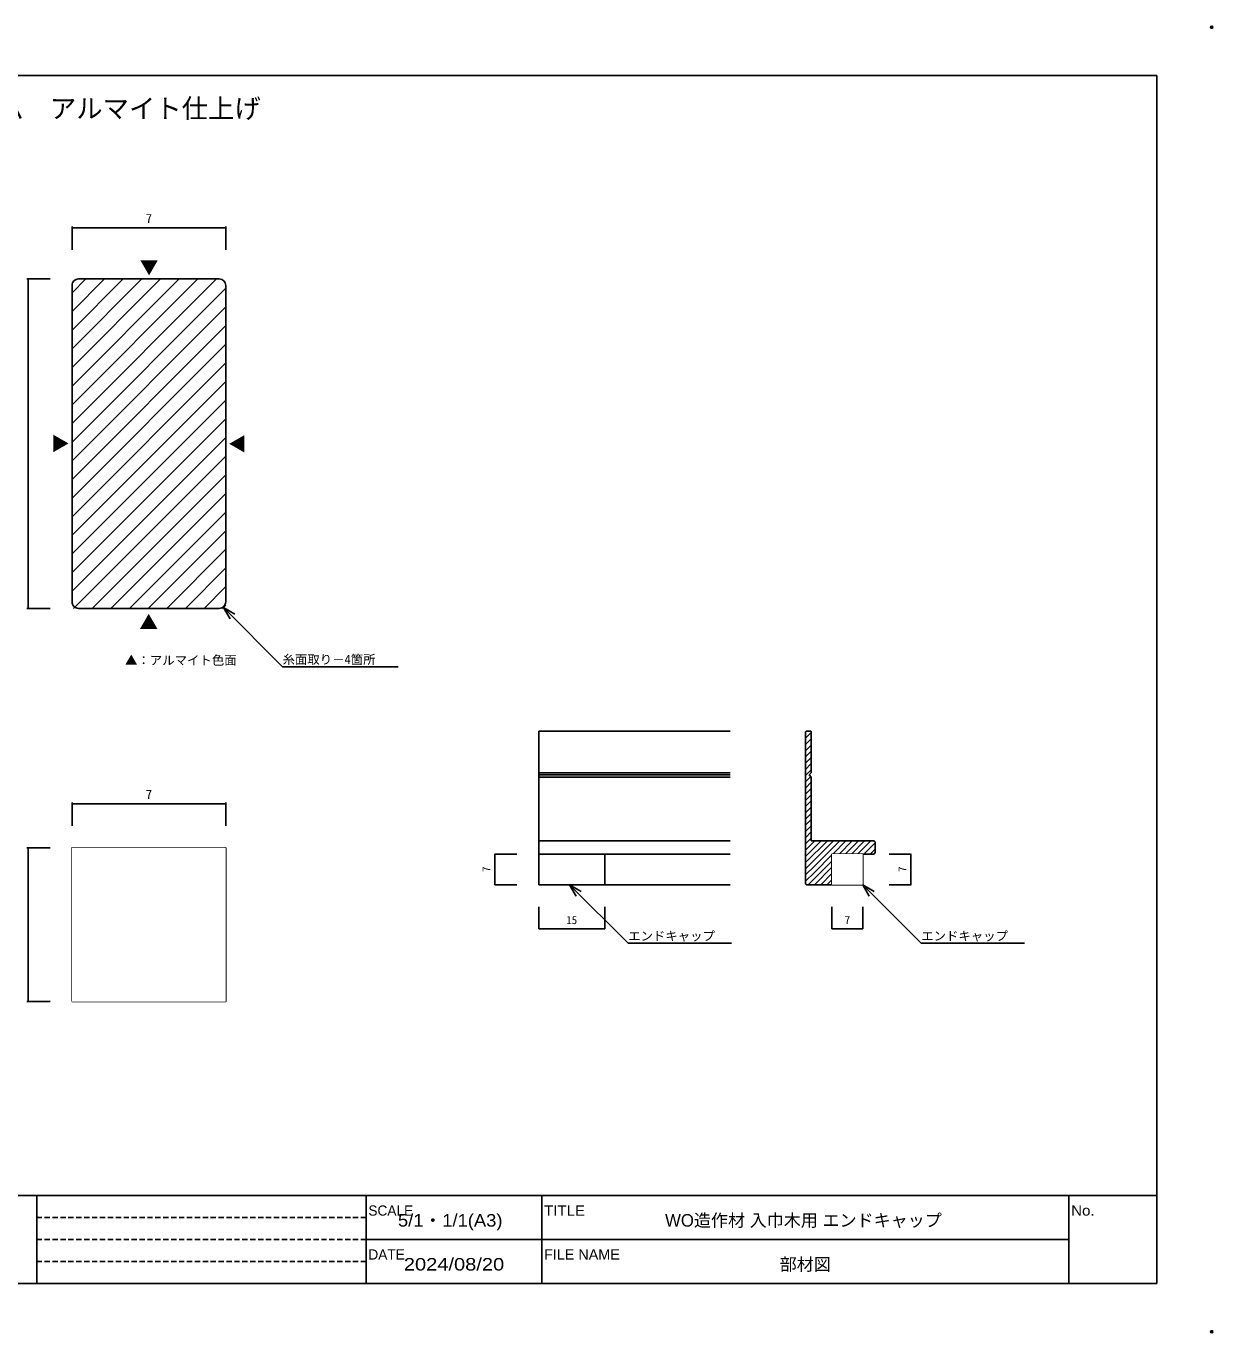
# Model space of a CAD drawing. Units: millimetres on the paper, with parts at other scales. Extents: x -210 to 210, y -149 to 149.
# Drawn here: x -59.9 to 210.2, y -148.8 to 148.8 of the extents above; entities that cross this region are included whole.
import ezdxf
from ezdxf.enums import TextEntityAlignment as Align

# ---------------------------------------------------------------- set-up
doc = ezdxf.new("R2010")
doc.units = ezdxf.units.MM
doc.header["$PDMODE"] = 32
doc.header["$PDSIZE"] = 0.5
doc.linetypes.add('DASHED1', pattern=[1.8, 1.2, -0.6])
for name, color, linetype in [('0-0', 7, 'Continuous'), ('1-0', 5, 'Continuous'), ('2-0', 5, 'Continuous'), ('3-0', 6, 'Continuous'), ('4-0', 5, 'Continuous')]:
    doc.layers.add(name, color=color, linetype=linetype)
doc.styles.add('メイリオ', font='')
doc.styles.add('ＭＳ ゴシック', font='')
doc.styles.get('メイリオ').set_extended_font_data('メイリオ')
doc.styles.get('ＭＳ ゴシック').set_extended_font_data('MS Gothic')

msp = doc.modelspace()

# ---------------------------------------------------------------- linework, layer by layer
at = {"layer": '0-0', "color": 2}
for p, q in [((-197.5, 137.5), (197.5, 137.5)), ((197.5, -137.5), (197.5, 137.5)), ((-197.5, -117.5), (197.5, -117.5)), ((-197.5, -137.5), (197.5, -137.5))]:
    msp.add_line(p, q, dxfattribs=at)
at = {"layer": '0-0'}
for p, q in [((-112.5, -117.5), (-57.5, -117.5)), ((-57.5, -137.5), (-57.5, -117.5)), ((-57.5, -137.5), (-57.5, -117.5)), ((-57.5, -117.5), (17.5, -117.5)), ((17.5, -137.5), (17.5, -117.5)), ((17.5, -127.5), (17.5, -117.5)), ((17.5, -117.5), (57.5, -117.5)), ((57.5, -127.5), (57.5, -117.5)), ((57.5, -117.5), (177.5, -117.5)), ((57.5, -127.5), (57.5, -117.5)), ((177.5, -137.5), (177.5, -117.5)), ((177.5, -117.5), (197.5, -117.5)), ((177.5, -127.5), (177.5, -117.5)), ((197.5, -137.5), (197.5, -117.5)), ((17.5, -127.5), (57.5, -127.5)), ((17.5, -137.5), (17.5, -127.5)), ((17.5, -127.5), (57.5, -127.5)), ((57.5, -127.5), (177.5, -127.5)), ((57.5, -137.5), (57.5, -127.5)), ((57.5, -127.5), (177.5, -127.5)), ((57.5, -137.5), (57.5, -127.5)), ((177.5, -137.5), (177.5, -127.5)), ((-112.5, -137.5), (-57.5, -137.5)), ((-57.5, -137.5), (17.5, -137.5)), ((17.5, -137.5), (57.5, -137.5)), ((57.5, -137.5), (177.5, -137.5)), ((177.5, -137.5), (197.5, -137.5))]:
    msp.add_line(p, q, dxfattribs=at)
at = {"layer": '0-0', "linetype": 'DASHED1'}
for p, q in [((-57.5, -122.5), (17.5, -122.5)), ((-57.5, -127.5), (17.5, -127.5)), ((-57.5, -132.5), (17.5, -132.5))]:
    msp.add_line(p, q, dxfattribs=at)
at = {"layer": '0-0'}
for p in [(210, 148.5), (210, -148.5)]:
    msp.add_point(p, dxfattribs=at)
at = {"layer": '1-0', "color": 7}
for p, q in [((56.824, -11.729), (100.396, -11.729)), ((56.824, -46.729), (56.824, -11.729)), ((56.824, -21.229), (100.396, -21.229)), ((56.824, -21.729), (100.396, -21.729)), ((56.824, -22.229), (100.396, -22.229)), ((56.824, -36.729), (100.396, -36.729)), ((56.824, -39.729), (100.396, -39.729)), ((71.824, -46.729), (71.824, -39.729)), ((56.824, -46.729), (100.396, -46.729))]:
    msp.add_line(p, q, dxfattribs=at)
at = {"layer": '1-0'}
for p, q in [((117.54, -11.977), (117.781, -11.735)), ((117.54, -13.391), (118.84, -12.091)), ((117.54, -14.805), (118.84, -13.505)), ((117.54, -16.219), (118.84, -14.919)), ((117.54, -17.633), (118.84, -16.333)), ((117.54, -19.048), (118.84, -17.748)), ((117.54, -20.462), (118.84, -19.162)), ((117.54, -21.876), (118.84, -20.576)), ((117.54, -23.29), (118.721, -22.11)), ((117.54, -24.704), (118.84, -23.404)), ((117.54, -26.119), (118.84, -24.819)), ((117.54, -27.533), (118.84, -26.233)), ((117.54, -28.947), (118.84, -27.647)), ((117.54, -30.361), (118.84, -29.061)), ((117.54, -31.776), (118.84, -30.476)), ((117.54, -33.19), (118.84, -31.89)), ((117.54, -34.604), (118.84, -33.304)), ((117.54, -36.018), (118.84, -34.718)), ((117.54, -37.432), (118.84, -36.132)), ((117.54, -43.089), (123.9, -36.729)), ((117.54, -38.847), (119.657, -36.729)), ((117.54, -41.675), (122.486, -36.729)), ((117.54, -40.261), (121.072, -36.729)), ((119.54, -42.503), (125.314, -36.729)), ((123.728, -39.729), (126.728, -36.729)), ((125.143, -39.729), (128.143, -36.729)), ((126.557, -39.729), (129.557, -36.729)), ((127.971, -39.729), (130.971, -36.729)), ((129.385, -39.729), (132.385, -36.729)), ((130.799, -39.729), (133.34, -37.189)), ((132.214, -39.729), (133.34, -38.603)), ((118.143, -46.729), (123.54, -41.332)), ((119.54, -43.918), (123.54, -39.918)), ((117.54, -44.503), (119.54, -42.503)), ((117.54, -45.918), (119.54, -43.918)), ((119.557, -46.729), (123.54, -42.746)), ((120.971, -46.729), (123.54, -44.16)), ((122.385, -46.729), (123.54, -45.574))]:
    msp.add_line(p, q, dxfattribs=at)
at = {"layer": '1-0', "color": 7}
for points in [[(117.811, -46.728), (117.782, -46.724), (117.753, -46.716), (117.725, -46.706), (117.699, -46.694), (117.673, -46.679), (117.65, -46.661), (117.608, -46.62), (117.591, -46.596), (117.575, -46.571), (117.563, -46.544), (117.553, -46.516), (117.546, -46.488), (117.541, -46.459), (117.54, -46.429), (117.54, -12.029), (117.541, -12), (117.546, -11.971), (117.553, -11.942), (117.563, -11.914), (117.575, -11.888), (117.591, -11.863), (117.608, -11.839), (117.65, -11.797), (117.673, -11.78), (117.699, -11.765), (117.725, -11.752), (117.753, -11.742), (117.782, -11.735), (117.811, -11.731), (117.84, -11.729), (118.54, -11.729), (118.599, -11.735), (118.655, -11.752), (118.707, -11.78), (118.752, -11.817), (118.789, -11.863), (118.817, -11.914), (118.834, -11.971), (118.84, -12.029)], [(118.84, -12.029), (118.84, -21.229), (118.34, -21.729)], [(118.34, -21.729), (118.84, -22.229), (118.84, -36.729), (133.04, -36.729), (133.099, -36.735), (133.155, -36.752), (133.207, -36.78), (133.252, -36.817), (133.289, -36.863), (133.317, -36.914), (133.334, -36.971), (133.34, -37.029), (133.34, -39.429), (133.334, -39.488), (133.317, -39.544), (133.289, -39.596), (133.252, -39.641), (133.207, -39.679), (133.155, -39.706), (133.099, -39.724), (133.04, -39.729), (123.54, -39.729), (123.54, -46.429), (123.539, -46.459), (123.534, -46.488), (123.527, -46.516), (123.517, -46.544), (123.505, -46.571), (123.489, -46.596), (123.472, -46.62), (123.43, -46.661), (123.407, -46.679), (123.381, -46.694), (123.355, -46.706), (123.327, -46.716), (123.299, -46.724), (123.269, -46.728), (123.24, -46.729), (117.84, -46.729), (117.811, -46.728)]]:
    msp.add_lwpolyline(points, dxfattribs=at)
msp.add_lwpolyline([(123.54, -46.729), (123.54, -39.729), (130.54, -39.729), (130.54, -46.729)], close=True, dxfattribs=at)
at = {"layer": '2-0'}
for p, q in [((46.884, -39.729), (46.764, -39.729)), ((46.824, -46.729), (46.824, -39.729)), ((46.824, -39.729), (51.824, -39.729)), ((141.528, -39.729), (136.528, -39.729)), ((141.588, -39.729), (141.468, -39.729)), ((141.528, -46.729), (141.528, -39.729)), ((46.884, -46.729), (46.764, -46.729)), ((46.824, -46.729), (51.824, -46.729)), ((141.528, -46.729), (136.528, -46.729)), ((141.588, -46.729), (141.468, -46.729)), ((56.824, -56.729), (56.824, -51.729)), ((71.824, -56.729), (71.824, -51.729)), ((123.54, -56.729), (123.54, -51.729)), ((130.54, -56.729), (130.54, -51.729)), ((56.824, -56.789), (56.824, -56.669)), ((56.824, -56.729), (71.824, -56.729)), ((62.824, -56.789), (62.824, -56.669)), ((71.824, -56.789), (71.824, -56.669)), ((123.54, -56.789), (123.54, -56.669)), ((123.54, -56.729), (130.54, -56.729)), ((130.54, -56.789), (130.54, -56.669))]:
    msp.add_line(p, q, dxfattribs=at)
at = {"layer": '3-0'}
for p, q in [((63.824, -46.729), (77.145, -60.05)), ((63.824, -46.729), (65.324, -49.327)), ((63.824, -46.729), (66.422, -48.229)), ((77.145, -60.05), (100.663, -60.05)), ((143.861, -60.05), (167.379, -60.05))]:
    msp.add_line(p, q, dxfattribs=at)
at = {"layer": '4-0'}
for p, q in [((-49.46, 102.501), (-49.46, 103.101)), ((-49.46, 102.801), (-49.46, 97.801)), ((-49.46, 102.801), (-14.46, 102.801)), ((-14.46, 102.501), (-14.46, 103.101)), ((-14.46, 102.801), (-14.46, 97.801)), ((-59.16, 91.201), (-59.76, 91.201)), ((-59.46, 91.201), (-54.46, 91.201)), ((-59.46, 16.201), (-59.46, 91.201)), ((-49.46, 58.309), (-16.568, 91.201)), ((-49.46, 62.559), (-20.818, 91.201)), ((-49.46, 66.809), (-25.068, 91.201)), ((-49.46, 71.059), (-29.318, 91.201)), ((-49.46, 75.309), (-33.568, 91.201)), ((-49.46, 79.559), (-37.818, 91.201)), ((-49.46, 83.809), (-42.068, 91.201)), ((-49.46, 88.059), (-46.318, 91.201)), ((-49.46, 54.059), (-14.46, 89.059)), ((-49.46, 49.809), (-14.46, 84.809)), ((-49.46, 45.559), (-14.46, 80.559)), ((-49.46, 41.309), (-14.46, 76.309)), ((-49.46, 37.066), (-14.46, 72.066)), ((-49.46, 32.823), (-14.46, 67.823)), ((-49.46, 28.581), (-14.46, 63.581)), ((-49.46, 24.338), (-14.46, 59.338)), ((-59.46, 53.401), (-59.46, 54.001)), ((-49.46, 20.096), (-14.46, 55.096)), ((-49.112, 16.201), (-14.46, 50.853)), ((-59.46, 16.201), (-59.46, 46.201)), ((-44.869, 16.201), (-14.46, 46.61)), ((-40.627, 16.201), (-14.46, 42.368)), ((-36.384, 16.201), (-14.46, 38.125)), ((-32.141, 16.201), (-14.46, 33.882)), ((-27.899, 16.201), (-14.46, 29.64)), ((-23.656, 16.201), (-14.46, 25.397)), ((-19.413, 16.201), (-14.46, 21.154)), ((-59.16, 16.201), (-59.76, 16.201)), ((-59.46, 16.201), (-54.46, 16.201)), ((-15.171, 16.201), (-14.46, 16.912)), ((-49.46, -28.611), (-49.46, -28.011)), ((-49.46, -28.311), (-49.46, -33.311)), ((-49.46, -28.311), (-14.46, -28.311)), ((-14.46, -28.611), (-14.46, -28.011)), ((-14.46, -28.311), (-14.46, -33.311)), ((-59.16, -38.311), (-59.76, -38.311)), ((-59.46, -38.311), (-54.46, -38.311)), ((-59.46, -73.311), (-59.46, -38.311)), ((-59.16, -73.311), (-59.76, -73.311)), ((-59.46, -73.311), (-54.46, -73.311))]:
    msp.add_line(p, q, dxfattribs=at)
at = {"layer": '4-0', "color": 6}
for p, q in [((-14.993, 16.379), (-1.531, 2.916)), ((-14.993, 16.379), (-12.395, 14.879)), ((-14.993, 16.379), (-13.493, 13.781)), ((-1.531, 2.916), (24.773, 2.916))]:
    msp.add_line(p, q, dxfattribs=at)
at = {"layer": '4-0', "color": 7}
msp.add_lwpolyline([(-14.46, 89.701), (-14.489, 89.994), (-14.574, 90.275), (-14.713, 90.535), (-14.9, 90.762), (-15.127, 90.948), (-15.386, 91.087), (-15.668, 91.172), (-15.96, 91.201), (-47.96, 91.201), (-48.253, 91.172), (-48.534, 91.087), (-48.794, 90.948), (-49.021, 90.762), (-49.207, 90.535), (-49.346, 90.275), (-49.431, 89.994), (-49.46, 89.701), (-49.46, 17.701), (-49.431, 17.409), (-49.346, 17.127), (-49.207, 16.868), (-49.021, 16.641), (-48.794, 16.454), (-48.534, 16.315), (-48.253, 16.23), (-47.96, 16.201), (-15.96, 16.201), (-15.668, 16.23), (-15.386, 16.315), (-15.127, 16.454), (-14.9, 16.641), (-14.713, 16.868), (-14.574, 17.127), (-14.489, 17.409), (-14.46, 17.701)], close=True, dxfattribs=at)
at = {"layer": '4-0'}
msp.add_lwpolyline([(-49.46, -73.311), (-49.46, -38.311), (-14.46, -38.311), (-14.46, -73.311)], close=True, dxfattribs=at)

# ---------------------------------------------------------------- texts
at = {"layer": '0-0', "style": 'メイリオ'}
for s, height, p in [('SCALE', 2.328, (18, -122.763)), ('WO造作材 入巾木用 エンドキャップ', 2.845, (85.557, -125.41)), ('DATE', 2.328, (18, -132.762)), ('部材図', 2.845, (111.64, -135.41))]:
    msp.add_text(s, height=height, dxfattribs=at).set_placement(p, align=Align.BOTTOM_LEFT)
for s, height, width, p in [('5/1・1/1(A3)', 2.845, 1.1, (24.732, -125.41)), ('TITLE', 2.328, 1.1, (58, -122.763)), ('No.', 2.328, 1.1, (178, -122.763)), ('FILE NAME', 2.328, 1.05, (58, -132.762)), ('2024/08/20', 2.845, 1.2, (26.077, -135.41))]:
    msp.add_text(s, height=height, dxfattribs=dict(at, width=width)).set_placement(p, align=Align.BOTTOM_LEFT)
at = {"layer": '2-0', "color": 7, "style": 'ＭＳ ゴシック', "width": 1.05}
for p in [(46.324, -43.854), (141.028, -43.854)]:
    msp.add_text('7', height=1.833, rotation=90, dxfattribs=at).set_placement(p, align=Align.BOTTOM_LEFT)
at = {"layer": '2-0', "color": 7, "style": 'ＭＳ ゴシック'}
msp.add_text('15', height=1.833, dxfattribs=at).set_placement((63.049, -56.229), align=Align.BOTTOM_LEFT)
at = {"layer": '2-0', "color": 7, "style": 'ＭＳ ゴシック', "width": 1.05}
msp.add_text('7', height=1.833, dxfattribs=at).set_placement((126.39, -56.229), align=Align.BOTTOM_LEFT)
at = {"layer": '3-0', "color": 7, "style": 'ＭＳ ゴシック'}
for s, height, p in [('入巾木用\u3000エンドキャップ\u3000材質：アルミニウム\u3000アルマイト仕上げ', 4.399, (-192.5, 126.5)), ('エンドキャップ', 2.069, (77.145, -60.05)), ('エンドキャップ', 2.069, (143.861, -60.05))]:
    msp.add_text(s, height=height, dxfattribs=at).set_placement(p, align=Align.BOTTOM_LEFT)
at = {"layer": '4-0', "color": 7, "style": 'ＭＳ ゴシック', "width": 1.05}
for p in [(-32.694, 103.301), (-32.694, -27.811)]:
    msp.add_text('7', height=2.069, dxfattribs=at).set_placement(p, align=Align.BOTTOM_LEFT)
at = {"layer": '4-0', "color": 7, "style": 'ＭＳ ゴシック'}
for rotation, p in [(180, (-29.801, 96.435)), (270, (-54.694, 55.86)), (90, (-9.227, 51.542))]:
    msp.add_text('▲', height=3.104, rotation=rotation, dxfattribs=at).set_placement(p, align=Align.BOTTOM_LEFT)
for s, height, p in [('▲', 3.104, (-34.119, 10.521)), ('▲：アルマイト色面', 2.069, (-37.386, 2.724)), ('糸面取り－4箇所', 2.069, (-1.531, 2.916))]:
    msp.add_text(s, height=height, dxfattribs=at).set_placement(p, align=Align.BOTTOM_LEFT)

# ---------------------------------------------------------------- next in the draw order: wipeouts: each hides what was drawn before it
at = {"color": 7}
for points in [[(-49.46, -73.311), (-49.46, -38.311), (-14.46, -38.311), (-14.46, -73.311)], [(123.54, -46.729), (123.54, -39.729), (130.54, -39.729), (130.54, -46.729)]]:
    msp.add_wipeout(points, dxfattribs=at)

# ---------------------------------------------------------------- next in the draw order: linework, layer by layer
at = {"layer": '3-0'}
for q in [(132.04, -49.327), (143.861, -60.05), (133.138, -48.229)]:
    msp.add_line((130.54, -46.729), q, dxfattribs=at)

doc.saveas('drawing.dxf')
